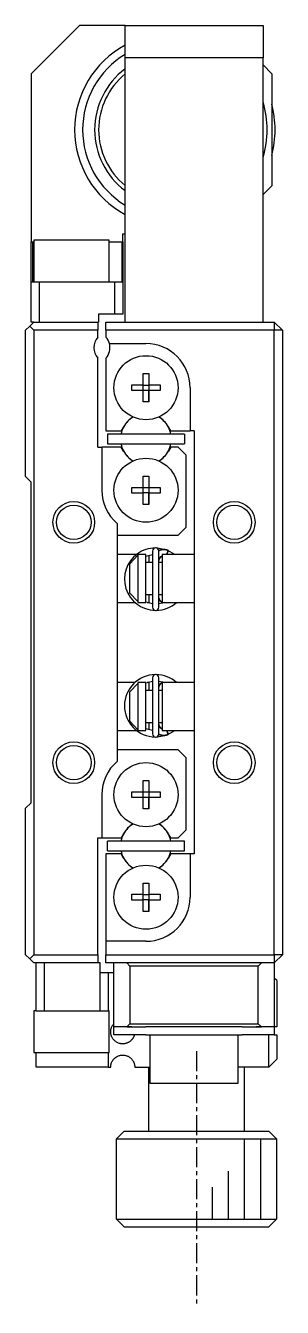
# Model space of a CAD drawing. Extents: x 10 to 346, y 10 to 242.
# Drawn here: x 70 to 86, y 107.5 to 187.5 of the extents above; entities that cross this region are included whole.
import ezdxf

# ---------------------------------------------------------------- set-up
doc = ezdxf.new("R2010")
doc.units = 0
doc.linetypes.add('CENTER', pattern=[2, 1.25, -0.25, 0.25, -0.25])
doc.layers.get('0').update_dxf_attribs({"linetype": 'CONTINUOUS'})
doc.layers.add('CENTER', color=1, linetype='CENTER')

msp = doc.modelspace()

# ---------------------------------------------------------------- linework, layer by layer
at = {"color": 7, "linetype": 'CONTINUOUS'}
for p, q in [((73.35, 187.5), (70.35, 184.5)), ((76.2, 187.5), (73.35, 187.5)), ((76.2, 187.5), (84.8, 187.5)), ((76.2, 185.5), (76.2, 187.5)), ((84.8, 187.5), (84.8, 185.5)), ((84.8, 185.5), (76.2, 185.5)), ((76.2, 169), (76.2, 185.5)), ((84.8, 169), (84.8, 185.5)), ((85.35, 184.5), (84.8, 185.05)), ((70.35, 184.5), (70.35, 174)), ((85.35, 184.5), (85.35, 177.5)), ((84.8, 176.95), (85.35, 177.5)), ((76.05, 174.5), (76.2, 174.5)), ((76.05, 174), (76.05, 174.5)), ((70.35, 174), (70.419179, 174)), ((70.35, 171.5), (70.35, 174)), ((70.419179, 174), (70.419179, 171.5)), ((70.419179, 174), (70.5, 174)), ((75.2, 174.1), (70.5, 174.1)), ((70.5, 174.1), (70.5, 171.5)), ((75.2, 171.5), (75.2, 174.1)), ((75.2, 174), (76.009736, 174)), ((76.009736, 171.5), (76.009736, 174)), ((76.009736, 174), (76.05, 174)), ((76.05, 174), (76.05, 171.5)), ((70.35, 169), (70.35, 171.5)), ((70.35, 171.5), (70.85, 171.5)), ((70.85, 171.5), (70.85, 169)), ((70.85, 171.5), (75.55, 171.5)), ((75.55, 169.5), (75.55, 171.5)), ((75.55, 171.5), (76.05, 171.5)), ((76.05, 171.5), (76.05, 169.5)), ((70.25, 168.75), (70.5, 169)), ((70.5, 169), (70.35, 169)), ((70.5, 169), (74.5, 169)), ((74.5, 169), (74.55, 169)), ((74.5, 169), (74.5, 168.5)), ((74.55, 169.5), (74.55, 169)), ((75.55, 169.5), (74.55, 169.5)), ((75, 169), (76.2, 169)), ((75, 168.5), (75, 169)), ((76.05, 169.5), (75.55, 169.5)), ((76.2, 169), (84.8, 169)), ((76.2, 169), (84.8, 169)), ((84.8, 169), (85.5, 169)), ((85.5, 169), (85.5, 168.5)), ((86, 168.5), (85.5, 169)), ((70.25, 168.75), (70, 168.5)), ((70, 159.35), (70, 168.5)), ((70.5, 168.5), (70.25, 168.75)), ((70.5, 168.5), (70.5, 129.5)), ((74.5, 168.5), (70.5, 168.5)), ((74.5, 168.061438), (74.5, 168.5)), ((75, 168.5), (75, 168.061438)), ((85.5, 168.5), (75, 168.5)), ((85.5, 129.5), (85.5, 168.5)), ((86, 168.5), (85.5, 168.5)), ((86, 168.5), (86, 129.5)), ((75.218246, 167.65), (77.5, 167.65)), ((74.5, 161.2), (74.5, 166.738562)), ((75, 166.738562), (75, 162.2)), ((77.32, 165.786361), (77.68, 165.786361)), ((77.32, 165.08), (77.32, 165.786361)), ((77.68, 165.786361), (77.68, 165.08)), ((77.68, 165.786361), (77.68, 165.08)), ((76.613639, 165.08), (77.32, 165.08)), ((76.613639, 164.72), (76.613639, 165.08)), ((77.330372, 165.069628), (77.32, 165.08)), ((77.330372, 164.730372), (77.330372, 165.069628)), ((77.330372, 165.069628), (77.669628, 165.069628)), ((77.669628, 165.069628), (77.68, 165.08)), ((77.669628, 165.069628), (77.669628, 164.730372)), ((77.68, 165.08), (78.386361, 165.08)), ((78.386361, 165.08), (78.386361, 164.72)), ((80.25, 164.9), (80.25, 162.2)), ((77.32, 164.72), (76.613639, 164.72)), ((77.330372, 164.730372), (77.32, 164.72)), ((77.32, 164.013639), (77.32, 164.72)), ((77.68, 164.013639), (77.32, 164.013639)), ((77.669628, 164.730372), (77.330372, 164.730372)), ((77.669628, 164.730372), (77.68, 164.72)), ((77.68, 164.72), (77.68, 164.013639)), ((78.386361, 164.72), (77.68, 164.72)), ((77.68, 164.013639), (77.68, 164.72)), ((76.09936, 162.460095), (75.949194, 162.2)), ((79.050806, 162.2), (78.90064, 162.460095)), ((75, 162.2), (75.949194, 162.2)), ((79.9, 162), (75.1, 162)), ((75.1, 162), (75.1, 161.4)), ((79.050806, 162.2), (80.25, 162.2)), ((79.9, 162), (79.9, 161.4)), ((80.5, 162.2), (80.25, 162.2)), ((80.5, 162.2), (80.5, 135.8)), ((74.5, 161.2), (74.75, 161.2)), ((74.75, 161.2), (74.75, 158.5)), ((75.949194, 161.2), (74.75, 161.2)), ((75.1, 161.4), (79.9, 161.4)), ((76.09936, 160.939905), (75.949194, 161.2)), ((79.050806, 161.2), (78.90064, 160.939905)), ((79.5, 161.2), (79.050806, 161.2)), ((80, 160.7), (79.5, 161.2)), ((80, 156.2), (80, 160.7)), ((70, 159.35), (70.35, 159)), ((77.32, 159.386361), (77.68, 159.386361)), ((77.32, 158.68), (77.32, 159.386361)), ((77.68, 159.386361), (77.68, 158.68)), ((77.68, 159.386361), (77.68, 158.68)), ((70.35, 139), (70.35, 159)), ((76.613639, 158.68), (77.32, 158.68)), ((76.613639, 158.32), (76.613639, 158.68)), ((77.330372, 158.669628), (77.32, 158.68)), ((77.330372, 158.330372), (77.330372, 158.669628)), ((77.330372, 158.669628), (77.669628, 158.669628)), ((77.669628, 158.669628), (77.68, 158.68)), ((77.669628, 158.669628), (77.669628, 158.330372)), ((77.68, 158.68), (78.386361, 158.68)), ((78.386361, 158.68), (78.386361, 158.32)), ((77.32, 158.32), (76.613639, 158.32)), ((77.330372, 158.330372), (77.32, 158.32)), ((77.32, 157.613639), (77.32, 158.32)), ((77.68, 157.613639), (77.32, 157.613639)), ((77.669628, 158.330372), (77.330372, 158.330372)), ((77.669628, 158.330372), (77.68, 158.32)), ((77.68, 158.32), (77.68, 157.613639)), ((78.386361, 158.32), (77.68, 158.32)), ((77.68, 157.613639), (77.68, 158.32)), ((75.7, 156.420938), (75.7, 141.579062)), ((79.5, 155.7), (80, 156.2)), ((75.7, 155.7), (79.5, 155.7)), ((76.921566, 154.5), (75.7, 154.5)), ((76.5, 153.916515), (77, 154.445683)), ((77, 154.5), (77, 154.445683)), ((77.5, 154.5), (77, 154.5)), ((77, 154.445683), (77, 151.554317)), ((77.499868, 154.380394), (77.906431, 154.491258)), ((77.5, 151.5), (77.5, 154.5)), ((77.7, 154), (77.7, 154.44983)), ((77.906482, 154.703078), (77.906482, 151.203078)), ((78.879232, 154.74211), (78.130759, 154.901617)), ((78.306482, 151.203078), (78.306482, 154.703078)), ((78.5, 154.5), (78.5, 151.5)), ((80.5, 154.5), (78.5, 154.5)), ((78.878604, 154.742423), (78.805969, 154.499984)), ((79.291268, 154.50002), (78.869514, 154.746319)), ((76.5, 152.083485), (76.5, 153.916515)), ((77.906482, 154), (77.5, 154)), ((78.5, 154), (78.306482, 154)), ((77, 151.554317), (76.5, 152.083485)), ((77.5, 152), (77.906482, 152)), ((77.7, 151.5), (77.7, 152)), ((78.306482, 152), (78.5, 152)), ((75.7, 151.5), (76.808166, 151.5)), ((77, 151.554317), (77, 151.5)), ((77, 151.5), (77.5, 151.5)), ((77.906428, 151.415185), (77.499915, 151.525427)), ((77.565484, 151.5), (77.565644, 151.5)), ((77.565906, 151.5), (77.7, 151.5)), ((78.534819, 151.462495), (78.306541, 151.414872)), ((78.5, 151.5), (80.5, 151.5)), ((78.647486, 151.499662), (78.534819, 151.462495)), ((78.810526, 151.136653), (78.811433, 151.136945)), ((78.811433, 151.136945), (78.814693, 151.138003)), ((78.814693, 151.138003), (78.815844, 151.138381)), ((78.815844, 151.138381), (78.816742, 151.138677)), ((78.816742, 151.138677), (78.818013, 151.139099)), ((78.818013, 151.139099), (78.870057, 151.158795)), ((78.865856, 151.158863), (78.868376, 151.158441)), ((78.868376, 151.158441), (78.868018, 151.159303)), ((78.870057, 151.158795), (78.868376, 151.158441)), ((78.870814, 151.15921), (78.870057, 151.158795)), ((76.808261, 146.5), (75.7, 146.5)), ((76.5, 145.916515), (77, 146.445683)), ((76.80887, 146.5), (76.808644, 146.5)), ((77, 146.5), (77, 146.445683)), ((77.5, 146.5), (77, 146.5)), ((77, 146.445683), (77, 143.554317)), ((77.49981, 146.474529), (77.906478, 146.584822)), ((77.5, 143.5), (77.5, 146.5)), ((77.7, 146.5), (77.565825, 146.5)), ((77.7, 146), (77.7, 146.5)), ((77.906482, 146.796922), (77.906482, 143.296922)), ((78.306482, 143.296922), (78.306482, 146.796922)), ((78.306574, 146.585124), (78.535095, 146.537425)), ((78.5, 146.5), (78.5, 143.5)), ((80.5, 146.5), (78.5, 146.5)), ((78.535095, 146.537425), (78.647765, 146.500234)), ((78.809694, 146.863612), (78.808645, 146.863946)), ((78.811068, 146.863173), (78.809694, 146.863612)), ((78.812058, 146.862854), (78.811068, 146.863173)), ((78.812953, 146.862564), (78.812058, 146.862854)), ((78.814387, 146.862097), (78.812953, 146.862564)), ((78.815948, 146.861585), (78.814387, 146.862097)), ((78.817001, 146.861237), (78.815948, 146.861585)), ((78.818509, 146.860736), (78.817001, 146.861237)), ((78.821004, 146.859898), (78.818509, 146.860736)), ((78.822984, 146.859225), (78.821004, 146.859898)), ((78.870057, 146.841205), (78.822984, 146.859225)), ((78.868376, 146.841559), (78.867999, 146.840651)), ((78.870057, 146.841205), (78.868376, 146.841559)), ((78.870814, 146.84079), (78.870057, 146.841205)), ((76.5, 144.083485), (76.5, 145.916515)), ((77.906482, 146), (77.5, 146)), ((78.5, 146), (78.306482, 146)), ((77, 143.554317), (76.5, 144.083485)), ((77.5, 144), (77.906482, 144)), ((77.7, 143.550616), (77.7, 144)), ((78.306482, 144), (78.5, 144)), ((75.7, 143.5), (76.921391, 143.5)), ((76.921849, 143.5), (76.921986, 143.5)), ((77, 143.554317), (77, 143.5)), ((77, 143.5), (77.5, 143.5)), ((77.90646, 143.508739), (77.499853, 143.619613)), ((78.132013, 143.0984), (78.81594, 143.231933)), ((78.5, 143.5), (80.5, 143.5)), ((78.878604, 143.257577), (78.805969, 143.500016)), ((78.869514, 143.253681), (79.291176, 143.49991)), ((79.5, 142.3), (75.7, 142.3)), ((80, 141.8), (79.5, 142.3)), ((80, 137.3), (80, 141.8)), ((77.32, 140.386361), (77.68, 140.386361)), ((77.32, 139.68), (77.32, 140.386361)), ((77.68, 140.386361), (77.68, 139.68)), ((77.68, 140.386361), (77.68, 139.68)), ((74.75, 139.5), (74.75, 136.8)), ((76.613639, 139.68), (77.32, 139.68)), ((76.613639, 139.32), (76.613639, 139.68)), ((77.32, 139.32), (76.613639, 139.32)), ((77.330372, 139.669628), (77.32, 139.68)), ((77.330372, 139.330372), (77.32, 139.32)), ((77.32, 138.613639), (77.32, 139.32)), ((77.330372, 139.330372), (77.330372, 139.669628)), ((77.330372, 139.669628), (77.669628, 139.669628)), ((77.669628, 139.330372), (77.330372, 139.330372)), ((77.669628, 139.669628), (77.68, 139.68)), ((77.669628, 139.669628), (77.669628, 139.330372)), ((77.669628, 139.330372), (77.68, 139.32)), ((77.68, 139.68), (78.386361, 139.68)), ((77.68, 139.32), (77.68, 138.613639)), ((78.386361, 139.32), (77.68, 139.32)), ((77.68, 138.613639), (77.68, 139.32)), ((78.386361, 139.68), (78.386361, 139.32)), ((70.35, 139), (70, 138.65)), ((70, 129.5), (70, 138.65)), ((77.68, 138.613639), (77.32, 138.613639)), ((74.5, 136.8), (74.75, 136.8)), ((74.5, 129.5), (74.5, 136.8)), ((74.75, 136.8), (75.949194, 136.8)), ((76.09936, 137.060095), (75.949194, 136.8)), ((79.050806, 136.8), (78.90064, 137.060095)), ((79.050806, 136.8), (79.5, 136.8)), ((79.5, 136.8), (80, 137.3)), ((75.1, 136), (75.1, 136.6)), ((79.9, 136.6), (75.1, 136.6)), ((75.1, 136), (79.9, 136)), ((79.9, 136), (79.9, 136.6)), ((75.949194, 135.8), (75, 135.8)), ((75, 135.8), (75, 130.35)), ((76.09936, 135.539905), (75.949194, 135.8)), ((79.050806, 135.8), (78.90064, 135.539905)), ((80.25, 135.8), (79.050806, 135.8)), ((80.25, 135.8), (80.25, 133.1)), ((80.5, 135.8), (80.25, 135.8)), ((77.32, 133.986361), (77.68, 133.986361)), ((77.32, 133.28), (77.32, 133.986361)), ((77.68, 133.986361), (77.68, 133.28)), ((77.68, 133.986361), (77.68, 133.28)), ((76.613639, 133.28), (77.32, 133.28)), ((76.613639, 132.92), (76.613639, 133.28)), ((77.32, 132.92), (76.613639, 132.92)), ((77.330372, 133.269628), (77.32, 133.28)), ((77.330372, 132.930372), (77.32, 132.92)), ((77.32, 132.213639), (77.32, 132.92)), ((77.330372, 132.930372), (77.330372, 133.269628)), ((77.330372, 133.269628), (77.669628, 133.269628)), ((77.669628, 132.930372), (77.330372, 132.930372)), ((77.669628, 133.269628), (77.68, 133.28)), ((77.669628, 133.269628), (77.669628, 132.930372)), ((77.669628, 132.930372), (77.68, 132.92)), ((77.68, 133.28), (78.386361, 133.28)), ((77.68, 132.92), (77.68, 132.213639)), ((78.386361, 132.92), (77.68, 132.92)), ((77.68, 132.213639), (77.68, 132.92)), ((78.386361, 133.28), (78.386361, 132.92)), ((77.68, 132.213639), (77.32, 132.213639)), ((75, 130.35), (75, 129.5)), ((77.5, 130.35), (75, 130.35)), ((70, 129.5), (70.25, 129.25)), ((70.25, 129.25), (70.5, 129.5)), ((70.5, 129), (70.25, 129.25)), ((70.5, 129.5), (74.5, 129.5)), ((74.5, 129), (70.5, 129)), ((70.65, 126), (70.65, 129)), ((71.15, 129), (71.15, 126)), ((74.5, 129.5), (74.5, 129)), ((74.65, 129), (74.5, 129)), ((74.65, 128.4), (74.65, 129)), ((75, 129.5), (85.5, 129.5)), ((75, 129), (75, 129.5)), ((85.5, 129), (75, 129)), ((75.5, 125), (75.5, 129)), ((76.5, 128.8), (76.3, 129)), ((84.5, 128.8), (76.5, 128.8)), ((76.5, 128.8), (76.5, 125.2)), ((84.7, 129), (84.5, 128.8)), ((84.5, 125.2), (84.5, 128.8)), ((86, 129.5), (85.5, 129.5)), ((86, 129.5), (85.5, 129)), ((85.5, 129.5), (85.5, 129)), ((85.5, 129), (85.5, 125)), ((74.65, 126), (74.65, 128.4)), ((74.65, 128.4), (75.15, 128.4)), ((75.15, 128.4), (75.15, 126)), ((75.15, 128.4), (75.5, 128.4)), ((85.65, 127.9), (85.5, 128.05)), ((85.65, 127.9), (85.65, 125)), ((70.65, 126), (70.5, 126)), ((70.5, 126), (70.5, 123.4)), ((70.65, 126), (71.15, 126)), ((71.15, 126), (74.65, 126)), ((74.65, 126), (75.15, 126)), ((75.2, 126), (75.15, 126)), ((75.2, 123.4), (75.2, 126)), ((75.305361, 124.789493), (75.306987, 124.802136)), ((75.306987, 124.802136), (75.309968, 124.821874)), ((75.309968, 124.821874), (75.313378, 124.841036)), ((75.313378, 124.841036), (75.31718, 124.859617)), ((75.31718, 124.859617), (75.321333, 124.877613)), ((75.321333, 124.877613), (75.325798, 124.895021)), ((75.325798, 124.895021), (75.330538, 124.911834)), ((75.330538, 124.911834), (75.343844, 124.952882)), ((75.343844, 124.952882), (75.358668, 124.991242)), ((75.358668, 124.991242), (75.374886, 125.027174)), ((75.374886, 125.027174), (75.392377, 125.060941)), ((75.392377, 125.060941), (75.411019, 125.092806)), ((75.411019, 125.092806), (75.430689, 125.123029)), ((75.430689, 125.123029), (75.460361, 125.163527)), ((75.460361, 125.163527), (75.492169, 125.201376)), ((75.492169, 125.201376), (75.499814, 125.209702)), ((76.3, 125), (75.5, 125)), ((75.5, 124.5), (75.5, 125)), ((76.3, 125), (76.5, 125.2)), ((76.62822, 125), (76.3, 125)), ((76.3, 125), (76.62822, 125)), ((76.5, 125.2), (84.5, 125.2)), ((76.62822, 125), (77.5, 125)), ((83.5, 125), (77.5, 125)), ((83.5, 125), (84.37178, 125)), ((84.7, 125), (84.37178, 125)), ((84.37178, 125), (84.7, 125)), ((84.5, 125.2), (84.7, 125)), ((85.5, 125), (84.7, 125)), ((85.65, 125), (85.5, 125)), ((85.5, 125), (85.5, 124.5)), ((75.300002, 124.699249), (75.300086, 124.711264)), ((75.30011, 124.687235), (75.300002, 124.699249)), ((75.300086, 124.711264), (75.30036, 124.723234)), ((75.300408, 124.675271), (75.30011, 124.687235)), ((75.30036, 124.723234), (75.300904, 124.736746)), ((75.300874, 124.663808), (75.300408, 124.675271)), ((75.301512, 124.652416), (75.300874, 124.663808)), ((75.300904, 124.736746), (75.301688, 124.750172)), ((75.302315, 124.641128), (75.301512, 124.652416)), ((75.301688, 124.750172), (75.3027, 124.763467)), ((75.303276, 124.629976), (75.302315, 124.641128)), ((75.3027, 124.763467), (75.303928, 124.776589)), ((75.304803, 124.615266), (75.303276, 124.629976)), ((75.303928, 124.776589), (75.305361, 124.789493)), ((75.306592, 124.60081), (75.304803, 124.615266)), ((75.308623, 124.58663), (75.306592, 124.60081)), ((75.310878, 124.572749), (75.308623, 124.58663)), ((75.313338, 124.559192), (75.310878, 124.572749)), ((75.315985, 124.54598), (75.313338, 124.559192)), ((75.322663, 124.516947), (75.315985, 124.54598)), ((75.330154, 124.48931), (75.322663, 124.516947)), ((75.338379, 124.462978), (75.330154, 124.48931)), ((75.347258, 124.437859), (75.338379, 124.462978)), ((75.356711, 124.413862), (75.347258, 124.437859)), ((75.366659, 124.390896), (75.356711, 124.413862)), ((75.38783, 124.347783), (75.366659, 124.390896)), ((75.410841, 124.307571), (75.38783, 124.347783)), ((75.435567, 124.269916), (75.410841, 124.307571)), ((75.467055, 124.228079), (75.435567, 124.269916)), ((75.500876, 124.189096), (75.467055, 124.228079)), ((77.5, 124.5), (75.5, 124.5)), ((75.536978, 124.152879), (75.500876, 124.189096)), ((75.575307, 124.119339), (75.536978, 124.152879)), ((75.614719, 124.08923), (75.575307, 124.119339)), ((75.656298, 124.06163), (75.614719, 124.08923)), ((75.699997, 124.036669), (75.656298, 124.06163)), ((75.745773, 124.014474), (75.699997, 124.036669)), ((75.795564, 123.994476), (75.745773, 124.014474)), ((76.343163, 124.00967), (76.309239, 123.99623)), ((76.374989, 124.024084), (76.343163, 124.00967)), ((76.406658, 124.040269), (76.374989, 124.024084)), ((76.438017, 124.058221), (76.406658, 124.040269)), ((76.468913, 124.077936), (76.438017, 124.058221)), ((76.499192, 124.099411), (76.468913, 124.077936)), ((76.528702, 124.12264), (76.499192, 124.099411)), ((76.5562, 124.146595), (76.528702, 124.12264)), ((76.58283, 124.172186), (76.5562, 124.146595)), ((76.608436, 124.199351), (76.58283, 124.172186)), ((76.626441, 124.220195), (76.608436, 124.199351)), ((76.643808, 124.241866), (76.626441, 124.220195)), ((76.660477, 124.264323), (76.643808, 124.241866)), ((76.676388, 124.287522), (76.660477, 124.264323)), ((76.691967, 124.312219), (76.676388, 124.287522)), ((76.706671, 124.337681), (76.691967, 124.312219)), ((76.720442, 124.363842), (76.706671, 124.337681)), ((76.733223, 124.390636), (76.720442, 124.363842)), ((76.744643, 124.417217), (76.733223, 124.390636)), ((76.75508, 124.444354), (76.744643, 124.417217)), ((76.764492, 124.471973), (76.75508, 124.444354)), ((76.772842, 124.5), (76.764492, 124.471973)), ((77.5, 124.5), (83.5, 124.5)), ((77.75, 124.5), (77.75, 121.5)), ((83.25, 121.5), (83.25, 124.5)), ((85.5, 124.5), (83.5, 124.5)), ((85.15, 122.5), (85.15, 124.5)), ((85.5, 124.5), (85.65, 124.5)), ((85.65, 124.5), (85.65, 123)), ((70.5, 123.4), (75.2, 123.4)), ((70.65, 122.5), (70.65, 123.4)), ((75.15, 123.4), (75.15, 122.5)), ((75.738055, 123.182056), (75.78363, 123.201108)), ((75.78363, 123.201108), (75.831068, 123.217334)), ((75.84761, 123.977822), (75.795564, 123.994476)), ((75.831068, 123.217334), (75.87181, 123.228524)), ((75.901786, 123.964791), (75.84761, 123.977822)), ((75.87181, 123.228524), (75.913864, 123.237541)), ((75.94264, 123.957725), (75.901786, 123.964791)), ((75.913864, 123.237541), (75.957129, 123.244228)), ((75.984593, 123.952858), (75.94264, 123.957725)), ((75.957129, 123.244228), (76.001504, 123.248431)), ((76.027537, 123.950337), (75.984593, 123.952858)), ((76.001504, 123.248431), (76.046889, 123.249994)), ((76.071364, 123.950304), (76.027537, 123.950337)), ((76.046889, 123.249994), (76.089302, 123.248956)), ((76.116066, 123.952917), (76.071364, 123.950304)), ((76.089302, 123.248956), (76.132569, 123.245409)), ((76.161507, 123.958337), (76.116066, 123.952917)), ((76.132569, 123.245409), (76.176484, 123.239219)), ((76.207485, 123.966721), (76.161507, 123.958337)), ((76.176484, 123.239219), (76.22084, 123.230255)), ((76.241276, 123.974804), (76.207485, 123.966721)), ((76.22084, 123.230255), (76.265431, 123.218383)), ((76.275235, 123.984624), (76.241276, 123.974804)), ((76.265431, 123.218383), (76.310051, 123.203473)), ((76.309239, 123.99623), (76.275235, 123.984624)), ((76.310051, 123.203473), (76.346596, 123.188859)), ((75.15, 122.5), (70.65, 122.5)), ((75.15, 122.5), (75.3, 122.5)), ((75.3, 122.5), (75.300094, 122.511811)), ((75.300094, 122.511811), (75.300373, 122.523607)), ((75.300373, 122.523607), (75.300834, 122.535345)), ((75.300834, 122.535345), (75.301473, 122.546985)), ((75.301473, 122.546985), (75.302321, 122.558952)), ((75.302321, 122.558952), (75.303349, 122.57079)), ((75.303349, 122.57079), (75.304549, 122.582472)), ((75.304549, 122.582472), (75.30591, 122.593969)), ((75.30591, 122.593969), (75.308618, 122.613372)), ((75.308618, 122.613372), (75.311751, 122.63224)), ((75.311751, 122.63224), (75.315268, 122.650562)), ((75.315268, 122.650562), (75.319134, 122.668326)), ((75.319134, 122.668326), (75.323307, 122.68552)), ((75.323307, 122.68552), (75.327752, 122.702133)), ((75.327752, 122.702133), (75.337524, 122.734359)), ((75.337524, 122.734359), (75.348247, 122.76487)), ((75.348247, 122.76487), (75.359844, 122.79381)), ((75.359844, 122.79381), (75.372239, 122.821322)), ((75.372239, 122.821322), (75.385357, 122.847549)), ((75.385357, 122.847549), (75.39912, 122.872633)), ((75.39912, 122.872633), (75.424058, 122.913196)), ((75.424058, 122.913196), (75.450862, 122.951214)), ((75.450862, 122.951214), (75.479473, 122.986859)), ((75.479473, 122.986859), (75.509828, 123.020302)), ((75.509828, 123.020302), (75.554189, 123.06275)), ((75.554189, 123.06275), (75.601849, 123.101396)), ((75.601849, 123.101396), (75.652741, 123.136149)), ((75.652741, 123.136149), (75.694405, 123.160346)), ((75.694405, 123.160346), (75.738055, 123.182056)), ((76.346596, 123.188859), (76.382973, 123.172031)), ((76.382973, 123.172031), (76.418984, 123.152955)), ((76.418984, 123.152955), (76.446385, 123.13669)), ((76.446385, 123.13669), (76.473436, 123.119026)), ((76.473436, 123.119026), (76.500026, 123.099977)), ((76.500026, 123.099977), (76.526042, 123.079555)), ((76.526042, 123.079555), (76.550807, 123.058288)), ((76.550807, 123.058288), (76.574906, 123.035689)), ((76.574906, 123.035689), (76.598224, 123.011805)), ((76.598224, 123.011805), (76.620647, 122.986684)), ((76.620647, 122.986684), (76.642936, 122.959257)), ((76.642936, 122.959257), (76.664121, 122.93051)), ((76.664121, 122.93051), (76.68408, 122.900542)), ((76.68408, 122.900542), (76.70269, 122.869452)), ((76.70269, 122.869452), (76.717, 122.842937)), ((76.717, 122.842937), (76.730314, 122.815697)), ((76.730314, 122.815697), (76.742576, 122.787808)), ((76.742576, 122.787808), (76.753731, 122.75935)), ((76.753731, 122.75935), (76.764074, 122.729329)), ((76.764074, 122.729329), (76.773177, 122.698755)), ((76.773177, 122.698755), (76.780999, 122.66773)), ((76.780999, 122.66773), (76.7875, 122.636358)), ((76.7875, 122.636358), (76.792943, 122.602603)), ((76.792943, 122.602603), (76.796852, 122.568536)), ((76.796852, 122.568536), (76.79921, 122.534291)), ((76.79921, 122.534291), (76.8, 122.5)), ((76.8, 122.5), (77.75, 122.5)), ((77.65, 122.5), (77.65, 118.5)), ((85.15, 122.5), (83.25, 122.5)), ((83.65, 118.5), (83.65, 122.5)), ((85.15, 122.5), (85.65, 123)), ((77.75, 121.5), (83.25, 121.5)), ((76.15, 118.5), (75.65, 118)), ((76.15, 118.5), (85.15, 118.5)), ((85.65, 118), (85.15, 118.5)), ((85.65, 118), (75.65, 118)), ((75.65, 118), (75.65, 113.5)), ((85.65, 113.5), (85.65, 118)), ((75.666026, 113.5), (75.65, 113.5)), ((75.666026, 113), (75.666026, 113.5)), ((75.666026, 113), (85.633974, 113)), ((76.167813, 112.5), (75.666026, 113)), ((85.633974, 113), (85.132187, 112.5)), ((85.65, 113.5), (85.633974, 113.5)), ((85.633974, 113.5), (85.633974, 113)), ((85.132187, 112.5), (76.167813, 112.5))]:
    msp.add_line(p, q, dxfattribs=at)
at = {"color": 3, "linetype": 'CONTINUOUS'}
for p, q in [((83.65, 113), (83.65, 118)), ((84.65, 113), (84.65, 118)), ((82.65, 113), (82.65, 116)), ((81.65, 113), (81.65, 115))]:
    msp.add_line(p, q, dxfattribs=at)
at = {"color": 7, "linetype": 'CONTINUOUS', "const_width": 0.1}
for points in [[(78.870057, 154.747361), (78.839706, 154.75943), (78.80709, 154.770593), (78.77397, 154.780108), (78.740427, 154.787952), (78.706544, 154.794106), (78.672404, 154.798556), (78.638089, 154.801292), (78.603685, 154.802307), (78.569273, 154.801599), (78.534939, 154.799171), (78.500766, 154.795028), (78.466836, 154.789181), (78.433233, 154.781642), (78.400039, 154.772431), (78.367334, 154.761569), (78.335199, 154.749082), (78.303885, 154.735083)], [(78.306482, 154.102191), (78.306809, 154.116146), (78.307843, 154.13084), (78.309583, 154.145466), (78.312023, 154.15999), (78.31516, 154.174376), (78.318987, 154.188593), (78.323494, 154.202607), (78.328673, 154.216385), (78.334512, 154.229896), (78.341, 154.243107), (78.348122, 154.255986), (78.355863, 154.268503), (78.364208, 154.280627), (78.373137, 154.292329), (78.382633, 154.303579), (78.392673, 154.314348), (78.403236, 154.32461), (78.414298, 154.334337), (78.425835, 154.343504), (78.437819, 154.352086), (78.450223, 154.360058), (78.463018, 154.3674), (78.476172, 154.374089), (78.489655, 154.380106), (78.499977, 154.384172)], [(78.868376, 154.747715), (78.870635, 154.747062), (78.87239, 154.745238), (78.873632, 154.742254), (78.874352, 154.73813), (78.874546, 154.73289), (78.874212, 154.72657), (78.873352, 154.719208), (78.871972, 154.710853), (78.870081, 154.701556), (78.867691, 154.691379), (78.864816, 154.680385), (78.861476, 154.668644), (78.857692, 154.656232), (78.853487, 154.643227), (78.848889, 154.629713), (78.843927, 154.615776), (78.838632, 154.601504), (78.833039, 154.586989), (78.827183, 154.572322), (78.8211, 154.557599), (78.814831, 154.542911), (78.808415, 154.528354), (78.801893, 154.51402), (78.795306, 154.5)], [(78.499977, 151.521984), (78.496325, 151.523371), (78.482647, 151.529075), (78.46928, 151.535467), (78.456258, 151.542528), (78.443613, 151.550237), (78.431376, 151.558571), (78.419577, 151.567507), (78.408244, 151.577021), (78.397404, 151.587086), (78.387081, 151.597674), (78.377299, 151.608758), (78.368079, 151.620309), (78.359442, 151.632297), (78.351407, 151.644691), (78.34399, 151.65746), (78.337207, 151.670573), (78.331073, 151.683997), (78.325599, 151.697701), (78.320797, 151.71165), (78.316677, 151.725813), (78.313246, 151.740155), (78.310512, 151.754642), (78.308479, 151.769242), (78.307151, 151.78392), (78.306531, 151.798642), (78.306482, 151.803965)], [(78.306482, 146.196035), (78.306809, 146.209989), (78.307843, 146.224684), (78.309583, 146.23931), (78.312023, 146.253833), (78.31516, 146.26822), (78.318987, 146.282437), (78.323494, 146.296451), (78.328673, 146.310229), (78.334512, 146.32374), (78.341, 146.33695), (78.348122, 146.34983), (78.355863, 146.362347), (78.364208, 146.374471), (78.373137, 146.386173), (78.382633, 146.397422), (78.392673, 146.408192), (78.403236, 146.418454), (78.414298, 146.428181), (78.425835, 146.437348), (78.437819, 146.44593), (78.450223, 146.453902), (78.463018, 146.461244), (78.476172, 146.467933), (78.489655, 146.47395), (78.499977, 146.478016)], [(78.303836, 143.26494), (78.315907, 143.259321), (78.347687, 143.245845), (78.380082, 143.233981), (78.413013, 143.223756), (78.446399, 143.215194), (78.480159, 143.208315), (78.514209, 143.203135), (78.548466, 143.199666), (78.582847, 143.197916), (78.617268, 143.197888), (78.651645, 143.199582), (78.685895, 143.202995), (78.719933, 143.208116), (78.753678, 143.214935), (78.787046, 143.223434), (78.819957, 143.233593), (78.852331, 143.245388), (78.870057, 143.252639)], [(78.499977, 143.615828), (78.496325, 143.617214), (78.482647, 143.622919), (78.46928, 143.629311), (78.456258, 143.636372), (78.443613, 143.64408), (78.431376, 143.652415), (78.419577, 143.661351), (78.408244, 143.670865), (78.397404, 143.680929), (78.387081, 143.691518), (78.377299, 143.702602), (78.368079, 143.714153), (78.359442, 143.726141), (78.351407, 143.738535), (78.34399, 143.751304), (78.337207, 143.764417), (78.331073, 143.777841), (78.325599, 143.791545), (78.320797, 143.805494), (78.316677, 143.819656), (78.313246, 143.833998), (78.310512, 143.848486), (78.308479, 143.863086), (78.307151, 143.877764), (78.306531, 143.892486), (78.306482, 143.897809)], [(78.868376, 143.252285), (78.870635, 143.252938), (78.87239, 143.254762), (78.873632, 143.257746), (78.874352, 143.26187), (78.874546, 143.26711), (78.874212, 143.27343), (78.873352, 143.280792), (78.871972, 143.289147), (78.870081, 143.298444), (78.867691, 143.308621), (78.864816, 143.319615), (78.861476, 143.331356), (78.857692, 143.343768), (78.853487, 143.356773), (78.848889, 143.370287), (78.843927, 143.384224), (78.838632, 143.398496), (78.833039, 143.413011), (78.827183, 143.427678), (78.8211, 143.442401), (78.814831, 143.457089), (78.808415, 143.471646), (78.801893, 143.48598), (78.795306, 143.5)]]:
    msp.add_lwpolyline(points, dxfattribs=at)
at = {"color": 7, "linetype": 'CONTINUOUS'}
for centre, radius in [((77.5, 164.9), 2), ((77.5, 158.5), 2), ((73, 156.5), 1.075), ((83, 156.5), 1.075), ((73, 141.5), 1.075), ((83, 141.5), 1.075), ((77.5, 139.5), 2), ((77.5, 133.1), 2)]:
    msp.add_circle(centre, radius, dxfattribs=at)
at = {"color": 3, "linetype": 'CONTINUOUS'}
for centre in [(73, 156.5), (83, 156.5), (73, 141.5), (83, 141.5)]:
    msp.add_circle(centre, 1.3, dxfattribs=at)
at = {"color": 7, "linetype": 'CONTINUOUS'}
for centre, radius, start, end in [((79.05, 181), 6, 118.35935, 241.64065), ((79.05, 181), 5.5, 121.21037, 238.78963), ((79.05, 181), 4.75, 126.869898, 233.130102), ((79.05, 181), 6, 343.402158, 16.597842), ((79.05, 181), 6.499999, 345.750002, 14.249998), ((75.25, 167.4), 1, 138.590378, 221.409622), ((74.25, 167.4), 1, 14.477512, 41.409622), ((74.25, 167.4), 1, 318.590378, 14.477512), ((77.5, 164.9), 2.75, 0, 90), ((77.5, 161.699999), 1.5875, 135.000249, 169.10691), ((77.614905, 161.585095), 1.75, 121.881533, 150), ((77.5, 161.699999), 1.5875, 120.433182, 135.000249), ((77.5, 161.699999), 1.5875, 44.999751, 59.566818), ((77.385095, 161.585095), 1.75, 30, 58.118467), ((77.5, 161.699999), 1.5875, 10.89309, 44.999751), ((77.5, 161.699999), 1.5875, 190.893016, 225.000249), ((77.614905, 161.814905), 1.75, 210, 238.118467), ((77.385095, 161.814905), 1.75, 301.881533, 330), ((77.5, 161.699999), 1.5875, 314.999751, 349.106984), ((77.5, 161.699999), 1.5875, 225.000249, 239.566737), ((77.5, 161.699999), 1.5875, 300.433263, 314.999751), ((77.5, 158.5), 2.75, 180, 229.114807), ((78.106864, 152.953304), 1.948858, 125.773996, 269.15248), ((78.10898, 152.945145), 1.956717, 90.861713, 125.684608), ((78.106482, 154.703078), 0.2, 0, 180), ((78.106482, 151.203078), 0.2, 180, 0), ((78.104868, 152.957107), 1.952745, 270.80821, 311.737778), ((78.106565, 145.046863), 1.948691, 90.744088, 269.197485), ((78.106482, 146.796922), 0.2, 0, 180), ((78.104874, 145.042919), 1.952722, 48.264476, 89.162579), ((78.106482, 143.296922), 0.2, 180, 0), ((77.5, 139.5), 2.75, 130.885193, 180), ((77.614905, 136.185095), 1.75, 121.881533, 150), ((77.5, 136.300001), 1.5875, 120.433263, 134.999751), ((77.5, 136.300001), 1.5875, 45.000249, 59.566737), ((77.385095, 136.185095), 1.75, 30, 58.118467), ((77.5, 136.300001), 1.5875, 134.999751, 169.106984), ((77.5, 136.300001), 1.5875, 10.893016, 45.000249), ((77.5, 136.300001), 1.5875, 190.89309, 224.999751), ((77.614905, 136.414905), 1.75, 210, 238.118467), ((77.385095, 136.414905), 1.75, 301.881533, 330), ((77.5, 136.300001), 1.5875, 315.000249, 349.10691), ((77.5, 136.300001), 1.5875, 224.999751, 239.566818), ((77.5, 136.300001), 1.5875, 300.433182, 315.000249), ((77.5, 133.1), 2.75, 270, 0)]:
    msp.add_arc(centre, radius, start, end, dxfattribs=at)
at = {"color": 3, "linetype": 'CONTINUOUS'}
msp.add_arc((79.05, 181), 4.5, 129.29648, 230.70352, dxfattribs=at)
at = {"layer": 'CENTER', "color": 1, "linetype": 'CENTER'}
msp.add_line((80.65, 123.5), (80.65, 107.5), dxfattribs=at)

doc.saveas('drawing.dxf')
